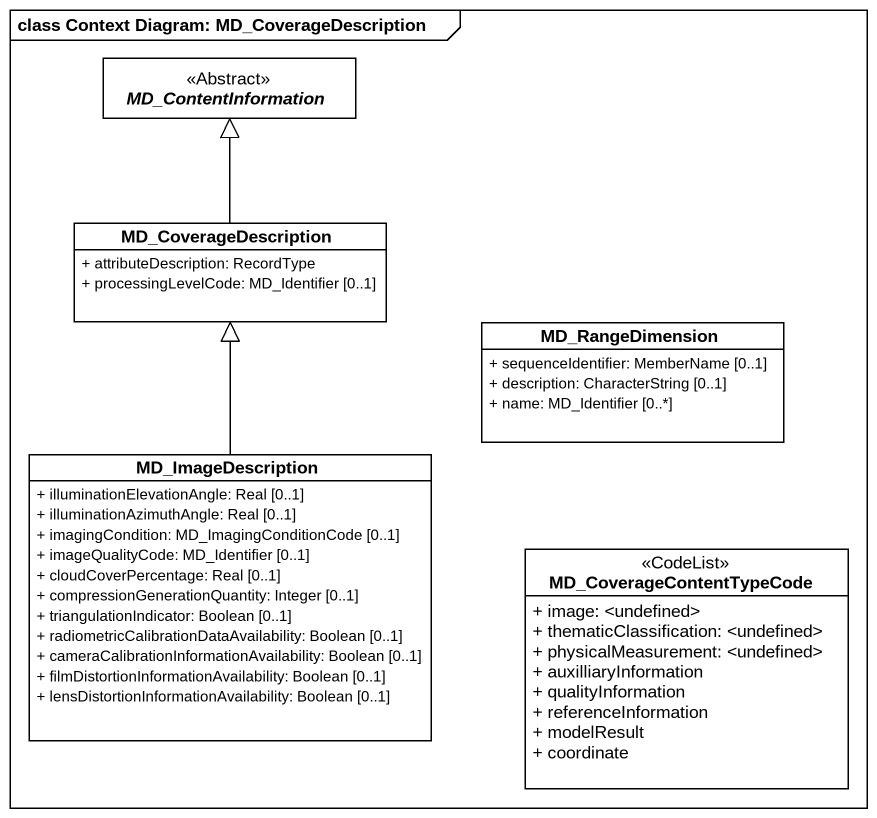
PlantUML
@startuml
mainframe class Context Diagram: MD_CoverageDescription
hide circle
hide empty members
skinparam classAttributeIconSize 0
abstract class MD_ContentInformation <<Abstract>> #FFFFFF
class MD_CoverageDescription #FFFFFF {
  + attributeDescription: RecordType
  + processingLevelCode: MD_Identifier [0..1]
}
class MD_RangeDimension #FFFFFF {
  + sequenceIdentifier: MemberName [0..1]
  + description: CharacterString [0..1]
  + name: MD_Identifier [0..*]
}
class MD_ImageDescription #FFFFFF {
  + illuminationElevationAngle: Real [0..1]
  + illuminationAzimuthAngle: Real [0..1]
  + imagingCondition: MD_ImagingConditionCode [0..1]
  + imageQualityCode: MD_Identifier [0..1]
  + cloudCoverPercentage: Real [0..1]
  + compressionGenerationQuantity: Integer [0..1]
  + triangulationIndicator: Boolean [0..1]
  + radiometricCalibrationDataAvailability: Boolean [0..1]
  + cameraCalibrationInformationAvailability: Boolean [0..1]
  + filmDistortionInformationAvailability: Boolean [0..1]
  + lensDistortionInformationAvailability: Boolean [0..1]
}
class MD_CoverageContentTypeCode <<CodeList>> #FFFFFF {
  + image: <undefined>
  + thematicClassification: <undefined>
  + physicalMeasurement: <undefined>
  + auxilliaryInformation
  + qualityInformation
  + referenceInformation
  + modelResult
  + coordinate
}
MD_CoverageDescription -up-|> MD_ContentInformation
MD_ImageDescription -up-|> MD_CoverageDescription
@enduml
